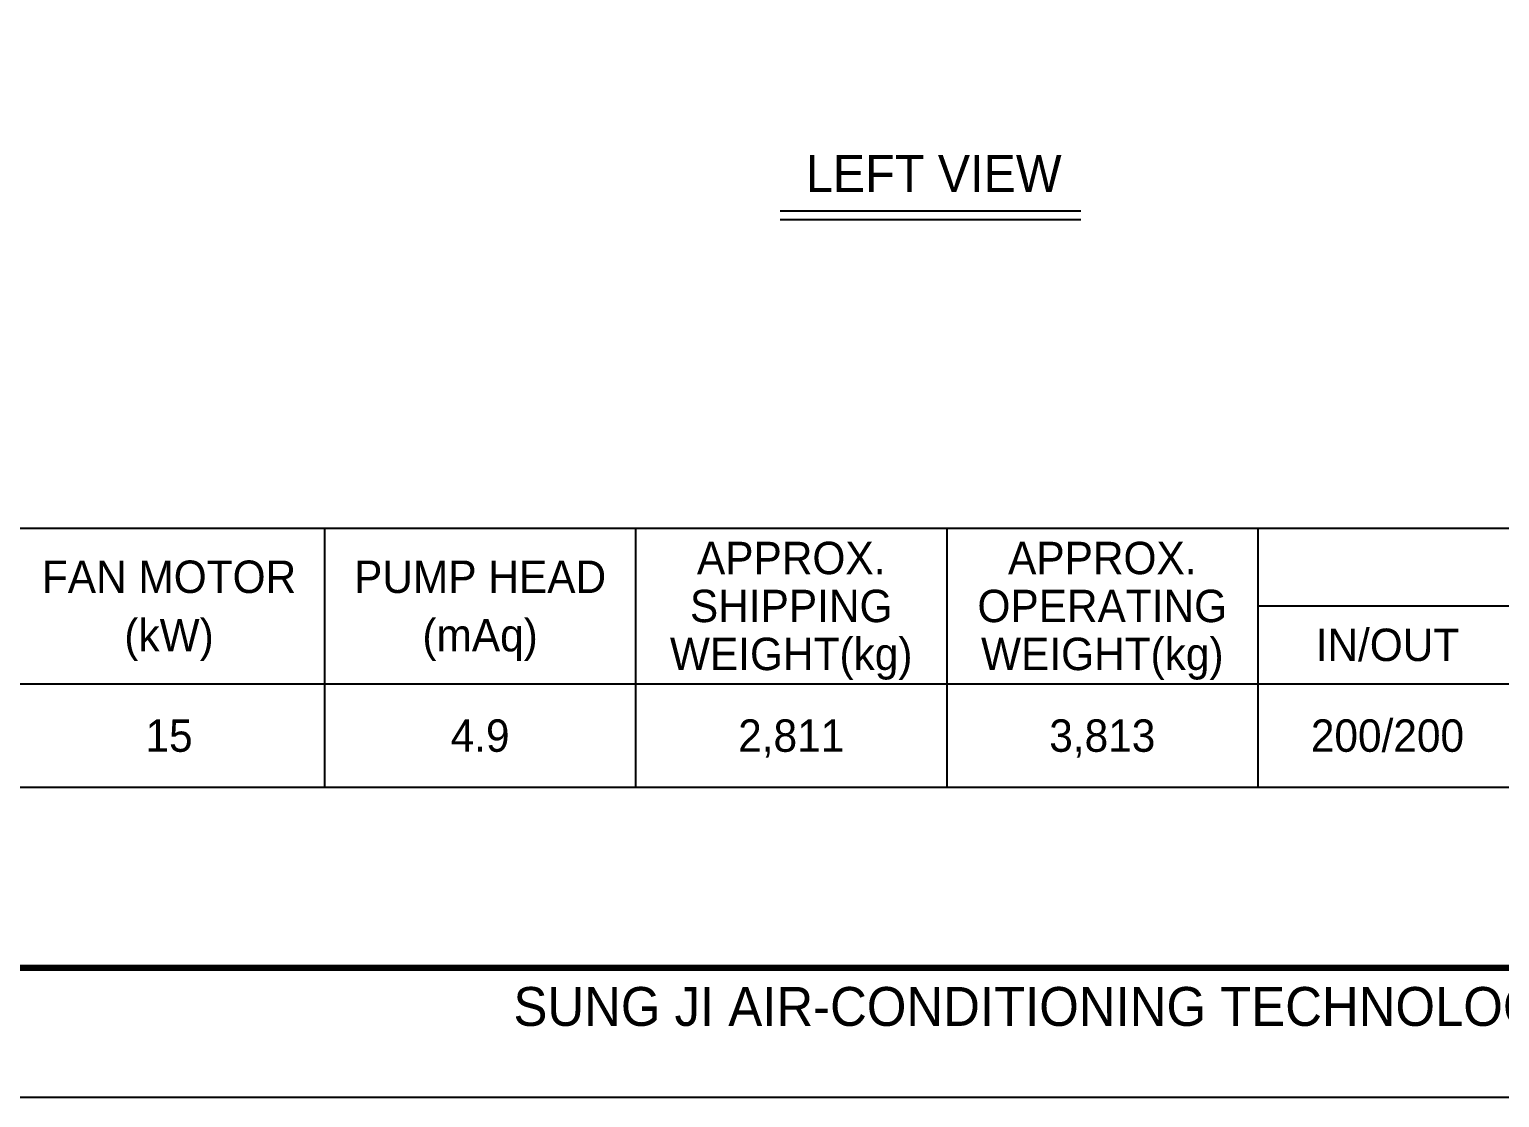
# Model space of a CAD drawing. Header units: millimetres. Extents: x 10706 to 40113, y 7812 to 28607.
# Drawn here: x 18557 to 26496, y 7812 to 13579 of the extents above; entities that cross this region are included whole.
import ezdxf
from ezdxf.enums import TextEntityAlignment as Align

# ---------------------------------------------------------------- set-up
doc = ezdxf.new("R2010")
doc.units = ezdxf.units.MM
for name, color, linetype in [('냉각탑_box', 1, 'Continuous'), ('냉각탑_form', 1, 'Continuous'), ('냉각탑_text', 3, 'Continuous')]:
    doc.layers.add(name, color=color, linetype=linetype)
doc.styles.add('돋움', font='Dotum.ttf')

msp = doc.modelspace()

# ---------------------------------------------------------------- linework, layer by layer
at = {"layer": 'Defpoints'}
msp.add_lwpolyline([(10705.9, 28607.1), (40113.1, 28607.1), (40113.1, 7812), (10705.9, 7812)], close=True, dxfattribs=at)
at = {"layer": '냉각탑_box'}
for p, q in [((22610.6, 12599.6), (24234, 12599.6)), ((22610.6, 12552.9), (24234, 12552.9)), ((20150.7, 10886.5), (20150.7, 9486.5)), ((21830.7, 10886.5), (21830.7, 9486.5)), ((23510.7, 10886.5), (23510.7, 9486.5)), ((25190.7, 10886.5), (25190.7, 9486.5)), ((25190.7, 10466.5), (30580.7, 10466.5)), ((15530.7, 10046.5), (30580.7, 10046.5))]:
    msp.add_line(p, q, dxfattribs=at)
msp.add_lwpolyline([(15530.7, 10886.5), (30580.7, 10886.5), (30580.7, 9486.5), (15530.7, 9486.5)], close=True, dxfattribs=at)
at = {"layer": '냉각탑_form', "const_width": 35}
msp.add_lwpolyline([(11406.1, 27907), (11406.1, 8512.2), (39412.9, 8512.2), (39412.9, 27907)], close=True, dxfattribs=at)

# ---------------------------------------------------------------- texts
at = {"layer": '냉각탑_form', "style": '돋움'}
msp.add_text('SUNG JI AIR-CONDITIONING TECHNOLOGY CO. LTD', height=210.051, dxfattribs=at).set_placement((21170.8, 8199.1))
at = {"layer": '냉각탑_text', "style": '돋움'}
for s, height, p in [('LEFT VIEW', 199.97, (23440.5, 12801.7)), ('APPROX.', 175, (22670.7, 10725.5)), ('APPROX.', 175, (24350.7, 10725.5)), ('FAN MOTOR', 175, (19310.7, 10624)), ('PUMP HEAD', 175, (20990.7, 10624)), ('SHIPPING', 175, (22670.7, 10466.5)), ('OPERATING', 175, (24350.7, 10466.5)), ('(kW)', 175, (19310.7, 10309)), ('(mAq)', 175, (20990.7, 10309)), ('IN/OUT', 175, (25890.7, 10256.5)), ('WEIGHT(kg)', 175, (22670.7, 10207.5)), ('WEIGHT(kg)', 175, (24350.7, 10207.5)), ('15', 175, (19310.7, 9766.5)), ('4.9', 175, (20990.7, 9766.5)), ('2,811', 175, (22670.7, 9766.5)), ('3,813', 175, (24350.7, 9766.5)), ('200/200', 175, (25890.7, 9766.5))]:
    msp.add_text(s, height=height, dxfattribs=at).set_placement(p, align=Align.MIDDLE_CENTER)

doc.saveas('drawing.dxf')
